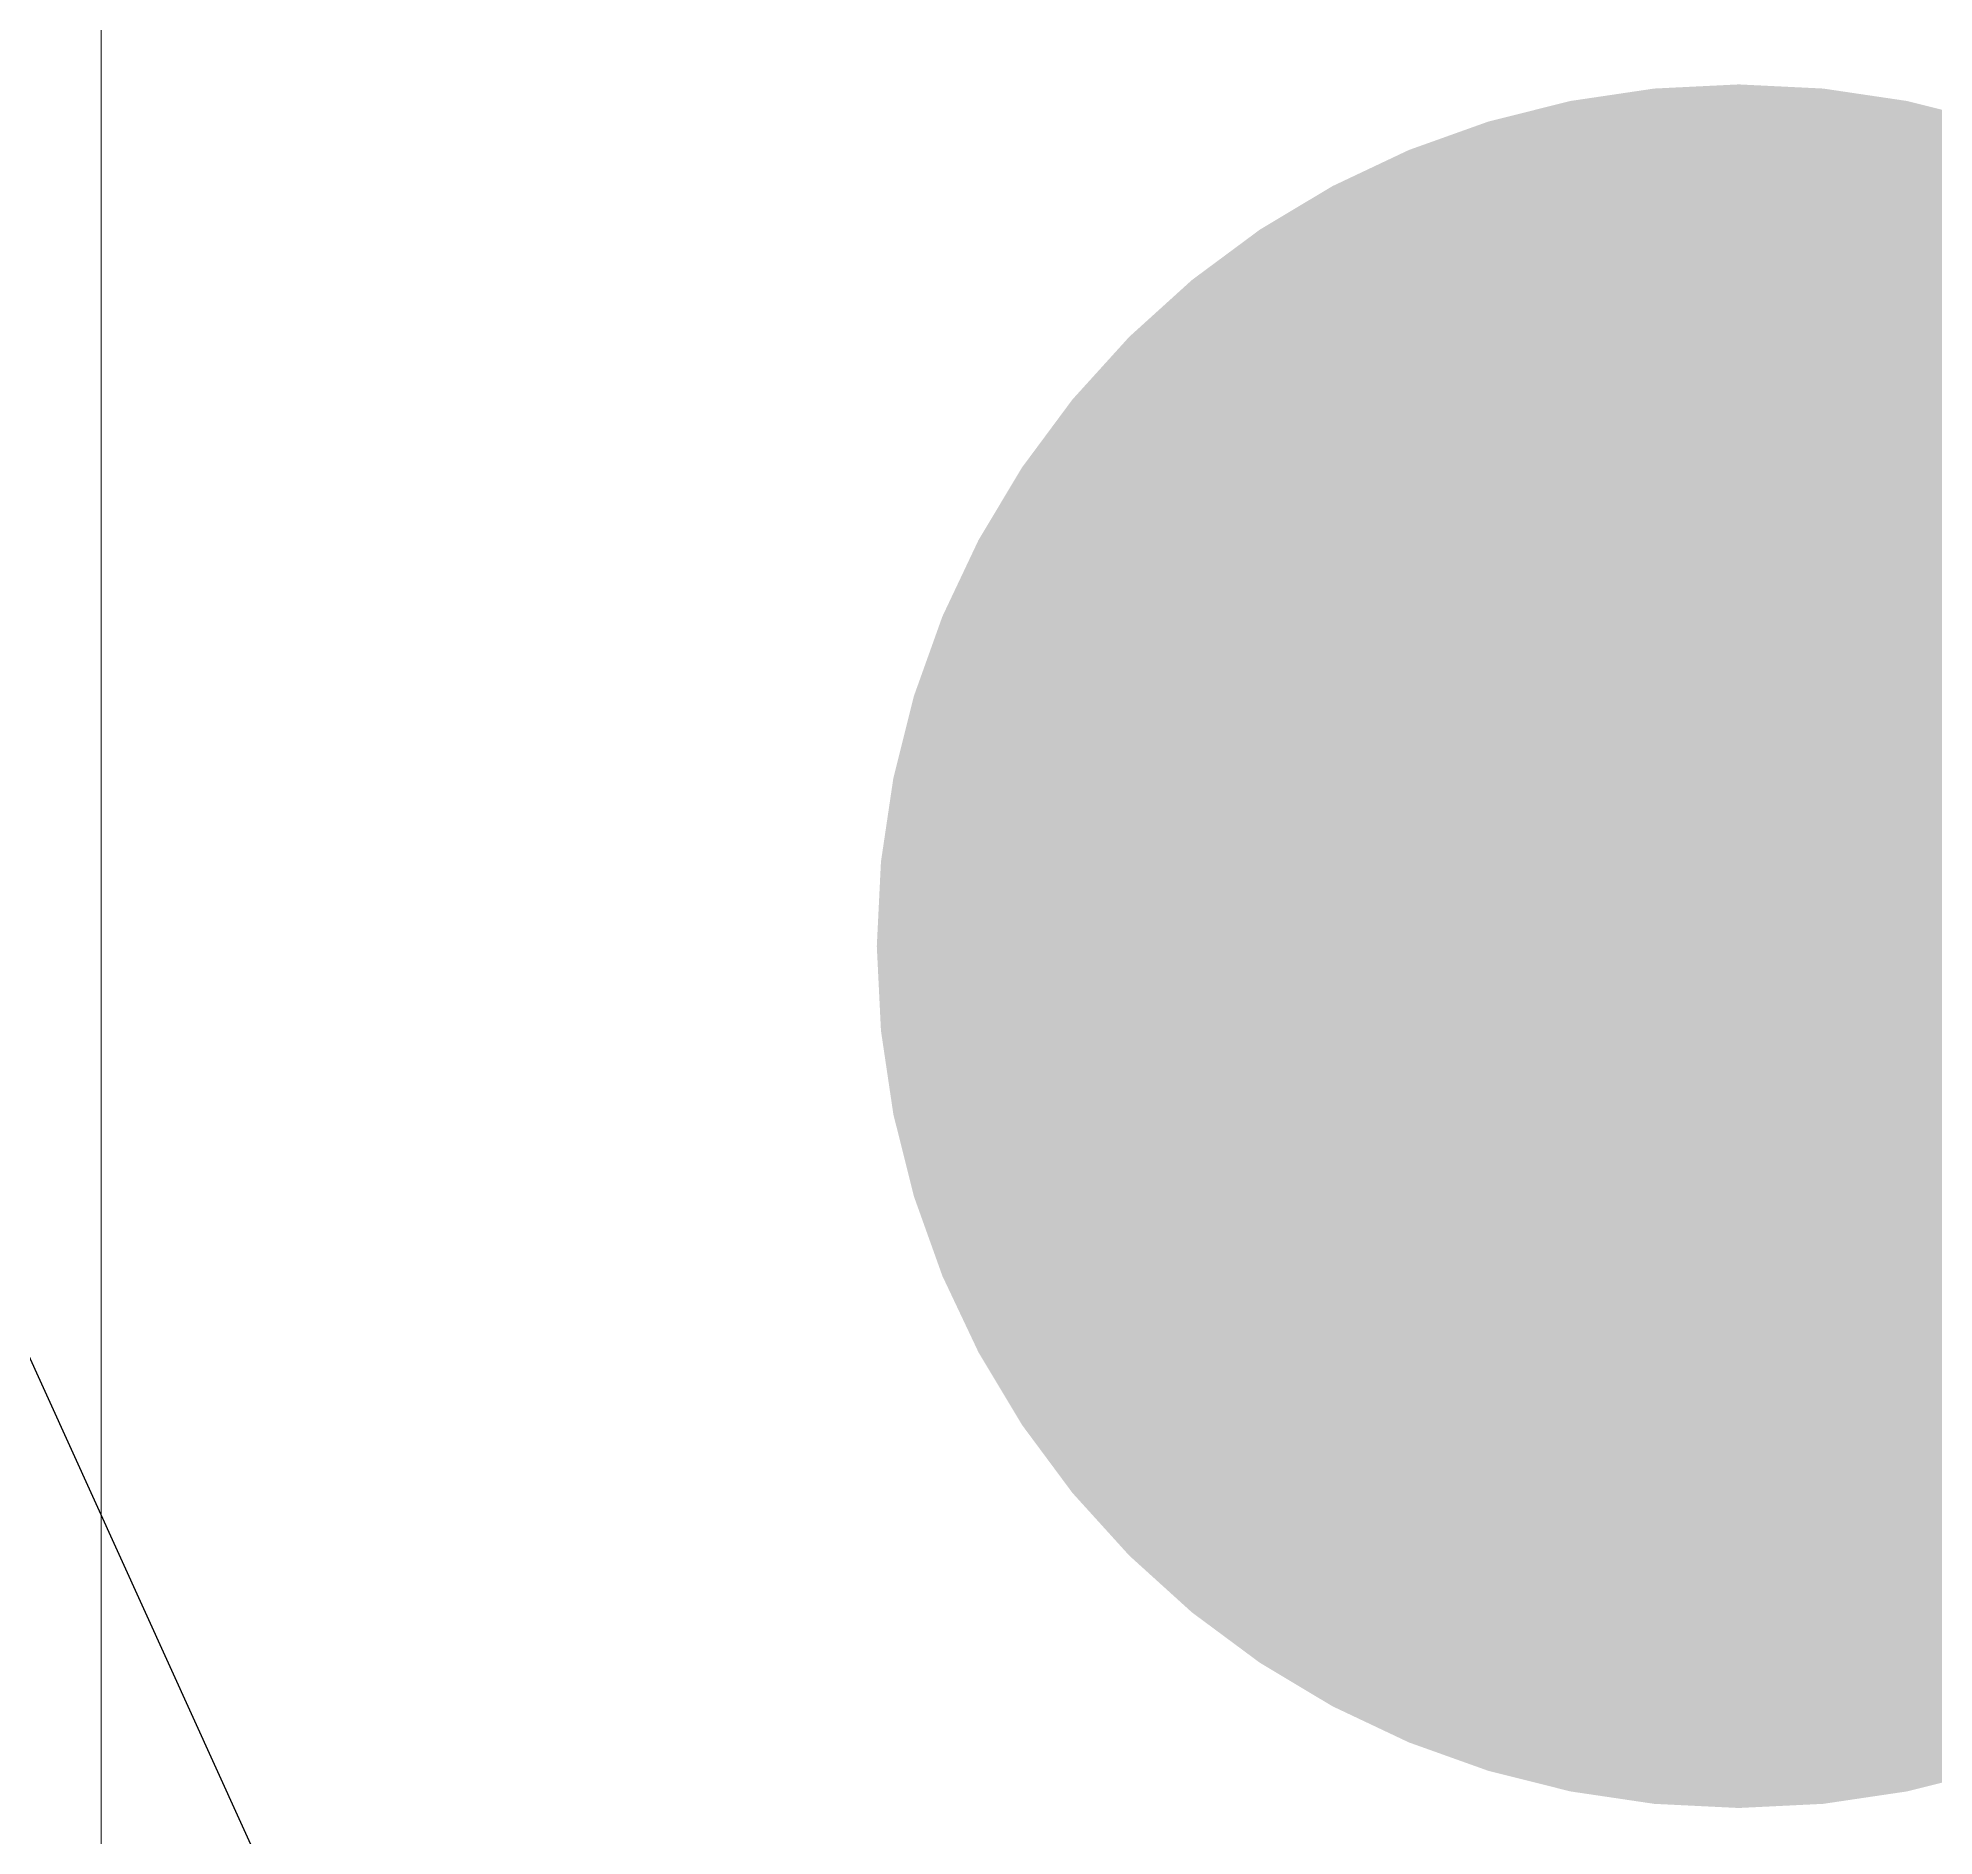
# Model space of a CAD drawing. Header units: inches. Extents: x 8618018 to 8935006, y 2431589 to 2567223.
# Drawn here: x 8669476.5 to 8669586.5, y 2498244.2 to 2498348.6 of the extents above; entities that cross this region are included whole.
import ezdxf
from ezdxf import colors
from ezdxf.entities.mleader import LeaderData, LeaderLine
from ezdxf.math import Vec2, Vec3

# ---------------------------------------------------------------- set-up
doc = ezdxf.new("R2010")
doc.units = ezdxf.units.IN
doc.header["$MEASUREMENT"] = 0
for name, color, linetype in [('CCT', 4, 'Continuous'), ('Civil', 252, 'Continuous'), ('LCS', 4, 'Continuous'), ('MOTOR LOCATION', 3, 'Continuous'), ('T', 3, 'Continuous')]:
    doc.layers.add(name, color=color, linetype=linetype)
doc.layers.add('ICT', color=6, linetype='Continuous', lineweight=13)
doc.styles.add('Roman', font='romans')
doc.styles.get("Standard").update_dxf_attribs({"font": 'arial.ttf'})

# ---------------------------------------------------------------- blocks, each defined once
blk = doc.blocks.new('GA CRM')
at = {"layer": 'Civil'}
blk.add_lwpolyline([(40955, 27900), (40955, 25400), (41455, 26500), (41455, 26800)], close=True, dxfattribs=at)
blk = doc.blocks.new('LCS')
at = {"layer": 'T', "color": 4, "lineweight": 0}
blk.add_lwpolyline([(-590, 295), (-210, 295), (-210, 105), (-590, 105)], close=True, dxfattribs=at)
at = {"layer": 'T', "color": 4, "const_width": 50}
blk.add_lwpolyline([(-335, 200, 1), (-285, 200, 1)], format="xyb", close=True, dxfattribs=at)
at = {"layer": 'MOTOR LOCATION', "color": 4, "style": 'Roman'}
blk.add_attdef('XXX', (246.13, 103.31), '', height=240, dxfattribs=at)

msp = doc.modelspace()

# ---------------------------------------------------------------- block references
at = {"color": 252}
msp.add_blockref('GA CRM', (8628081, 2471340), dxfattribs=at)

# ---------------------------------------------------------------- next in the draw order: block references
at = {"layer": 'LCS', "rotation": 270}
msp.add_blockref('LCS', (8669375.15, 2497985.86, 59435), dxfattribs=at)

# ---------------------------------------------------------------- next in the draw order: leaders
at = {"layer": 'CCT', "lineweight": 0}
ml = msp.add_multileader_mtext('Standard', dxfattribs=at)
ml.set_content('', color=256)
ml.set_leader_properties()
ml.build(insert=Vec2(0, 0))
ml.multileader.update_dxf_attribs({"text_right_attachment_type": 6, "dogleg_length": 1700, "arrow_head_size": 480})
ctx = ml.context
ctx.base_point, ctx.char_height, ctx.arrow_head_size, ctx.landing_gap_size, ctx.plane_origin = Vec3(8659278.15, 2497190.38, 68979), 0.432, 480, 0.216, Vec3(8669909.74, 2495123.15, 68979)
ctx.right_attachment = 6
notes = []
notes.append((ctx, [(0, (1, 1, 0), (8668310.05, 2497190.6, 68979), (-1, 0), 9031.47, [(0, [(8671012.4, 2498454.73, 68979)], 0, [])])]))
ctx.mtext.insert, ctx.mtext.text_direction, ctx.mtext.rotation, ctx.mtext.flow_direction = Vec3(8659278.37, 2497190.17, 68979), Vec3(-1, 0), 3.141593, 5
at = {"layer": 'ICT', "color": 6, "lineweight": 0}
ml = msp.add_multileader_mtext('Standard', dxfattribs=at)
ml.set_content('', color=6)
ml.set_leader_properties()
ml.build(insert=Vec2(0, 0))
ml.multileader.update_dxf_attribs({"text_right_attachment_type": 6, "dogleg_length": 9950.77, "arrow_head_size": 480})
ctx = ml.context
ctx.base_point, ctx.char_height, ctx.arrow_head_size, ctx.landing_gap_size, ctx.plane_origin = Vec3(8658359.65, 2497948.31, 68979), 0.432, 480, 0.216, Vec3(8669909.74, 2495881.08, 68979)
ctx.right_attachment = 6
notes.append((ctx, [(0, (1, 1, 0), (8668310.85, 2497948.53, 68979), (-1, 0), 9950.77, [(0, [(8671012.44, 2498962.91, 68979)], 0, [])])]))
ctx.mtext.insert, ctx.mtext.text_direction, ctx.mtext.rotation, ctx.mtext.flow_direction = Vec3(8658359.86, 2497948.1, 68979), Vec3(-1, 0), 3.141593, 5
for ctx, leaders in notes:
    for number, flags, end, landing, length, lines in leaders:
        leader = LeaderData()
        leader.index, (leader.has_last_leader_line, leader.has_dogleg_vector, leader.attachment_direction) = number, flags
        leader.last_leader_point, leader.dogleg_vector, leader.dogleg_length = Vec3(end), Vec3(landing), length
        for number, points, colour, breaks in lines:
            line = LeaderLine()
            line.index, line.vertices, line.color, line.breaks = number, Vec3.list(points), colors.encode_raw_color(colour), breaks
            leader.lines.append(line)
        ctx.leaders.append(leader)

doc.saveas('drawing.dxf')
